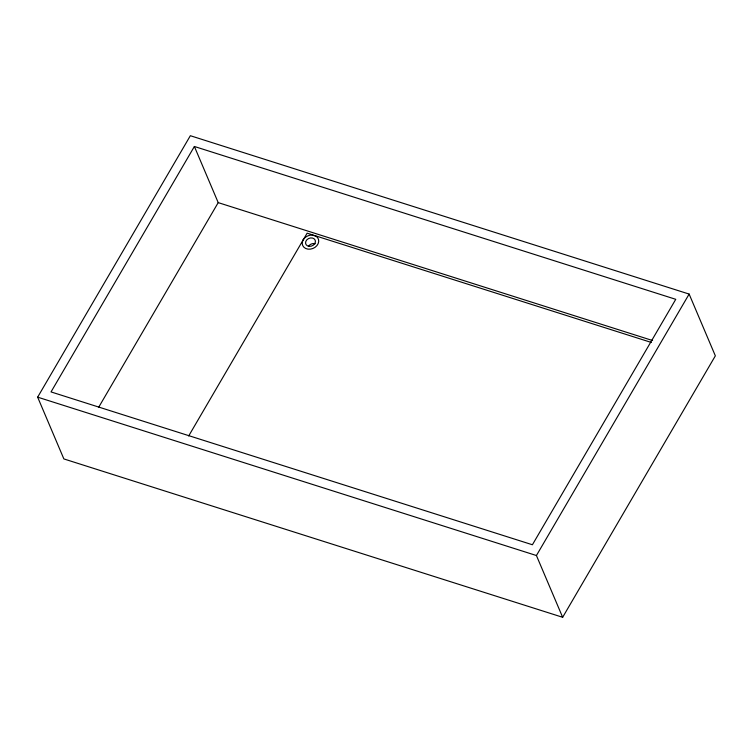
<?xml version="1.0" encoding="UTF-8"?>
<svg xmlns="http://www.w3.org/2000/svg" width="753" height="753" viewBox="0 0 753 753"><rect width="100%" height="100%" fill="white"/><g stroke="black" fill="none" stroke-linecap="round" stroke-linejoin="round"><path stroke-width="1.13" d="M37.65 397.16L190.349 135.709L689.136 294.075L715.35 355.84L562.651 617.291L63.864 458.925L37.65 397.16L536.428 555.526L562.651 617.291M194.378 146.477L51.025 391.918L532.409 544.758L675.761 299.317L194.378 146.477L218.21 202.623L652.578 340.535M98.549 407.495L218.21 202.623M188.683 435.968L303.13 240.009M303.337 239.661L307.13 233.166L314.189 235.407M536.428 555.526L689.136 294.075M314.566 235.529L651.354 342.455M308.514 246.372A5.083 4.066 -23 0 1 315.206 243.756M303.205 239.831L302.442 241.638A8.499 6.796 -23 0 0 312.862 248.499A8.499 6.796 -23 0 0 316.138 236.273L312.373 235.077A8.499 6.796 -23 0 0 304.466 238.174L303.205 239.831M309.351 246.363A5.083 4.066 -23 0 0 315.215 240.282A5.083 4.066 -23 0 0 306.885 239.765A5.083 4.066 -23 0 0 309.351 246.363"/></g></svg>
